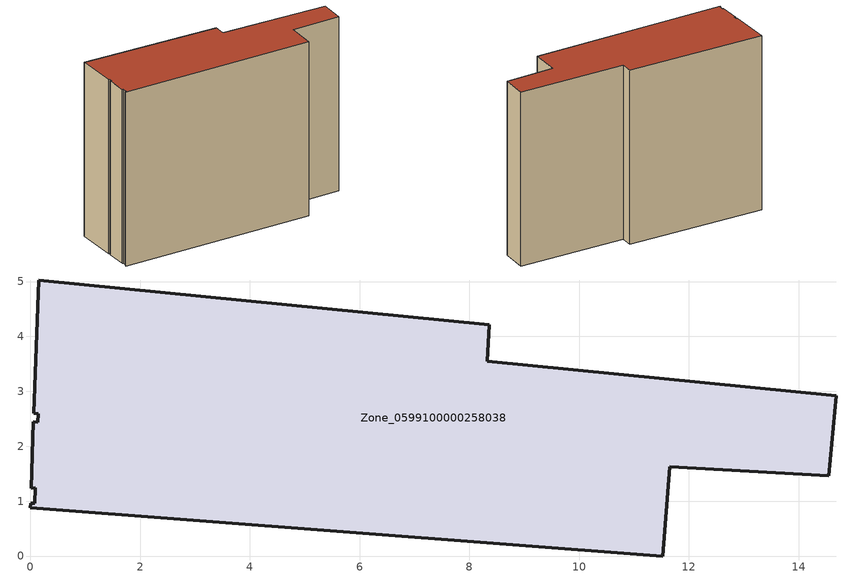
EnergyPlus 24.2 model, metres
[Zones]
Zone_0599100000258038
 floor ground (C_G): 8.32,3.55 14.68,2.92 14.55,1.46 11.65,1.63 11.52,0 0,0.88 0,0.96 0.08,0.96 0.09,1.24 0.01,1.24 0.06,2.44 0.13,2.44 0.14,2.59 0.06,2.6 0.15,5.03 8.36,4.21 z1.52
 wall outside (C_F): 11.52,0 11.65,1.63 14.55,1.46 14.68,2.92 8.32,3.55 8.36,4.21 0.15,5.03 0.06,2.6 0.14,2.59 0.13,2.44 0.06,2.44 0.01,1.24 0.09,1.24 0.08,0.96 0,0.96 0,0.88 11.52,0 z1.52:12.2
 roof outside (C_R): 14.68,2.92 8.32,3.55 8.36,4.21 0.15,5.03 0.06,2.6 0.14,2.59 0.13,2.44 0.06,2.44 0.01,1.24 0.09,1.24 0.08,0.96 0,0.96 0,0.88 11.52,0 11.65,1.63 14.55,1.46 z12.2
[BUILDING]
Pand.0599100000258038: North Axis=0; Terrain=City; Loads Convergence Tolerance Value=0.04; Temperature Convergence Tolerance Value=0.4; Solar Distribution=FullExterior; Maximum Number of Warmup Days=25; Minimum Number of Warmup Days=1
[Site:Location]
Rotterdam.The.Hague.AP_ZH_NLD Design_Conditions: Latitude=51.96; Longitude=4.45; Time Zone=1; Elevation=-4.5
[SITE:GROUNDTEMPERATURE:BUILDINGSURFACE]
18, 18, 18, 18, 18, 18, 18, 18, 18, 18, 18, 18
[MATERIAL] Thermal Absorptance=0.9; Solar Absorptance=0.7; Visible Absorptance=0.7
Name | Roughness | Thickness | Conductivity | Density | Specific Heat
G.TI.1946 | MediumSmooth | 0.15 | 1 | 540 | 1210
F.TI.1946 | Rough | 0.3 | 0.857143 | 1920 | 840
R.TI.1946 | MediumRough | 0.2 | 0.1 | 1500 | 1000
[CONSTRUCTION]
C_G: G.TI.1946
C_F: F.TI.1946
C_R: R.TI.1946
[ZONE]
Zone_0599100000258038: Type=1; Multiplier=1; Ceiling Height=Autocalculate; Volume=Autocalculate; Floor Area=autocalculate; Part of Total Floor Area=Yes
[ZONEINFILTRATION:DESIGNFLOWRATE]
Infil_Zone_0599100000258038: Zone or ZoneList or Space or SpaceList=Zone_0599100000258038; Schedule=AlwaysOn; Design Flow Rate Calculation Method=Flow/Area; Flow Rate per Floor Area=0.003; Constant Term Coefficient=1; Temperature Term Coefficient=0; Velocity Term Coefficient=0; Velocity Squared Term Coefficient=0
[HVACTEMPLATE:ZONE:IDEALLOADSAIRSYSTEM]
Zone_0599100000258038: Maximum Heating Supply Air Temperature=50; Minimum Cooling Supply Air Temperature=13; Maximum Heating Supply Air Humidity Ratio=0.0156; Minimum Cooling Supply Air Humidity Ratio=0.0077; Heating Limit=NoLimit; Cooling Limit=NoLimit; Dehumidification Control Type=ConstantSensibleHeatRatio; Cooling Sensible Heat Ratio=0.7; Dehumidification Setpoint=60; Humidification Control Type=None; Humidification Setpoint=30; Outdoor Air Method=None; Outdoor Air Flow Rate per Person=0.00944; Outdoor Air Flow Rate per Zone Floor Area=0; Outdoor Air Flow Rate per Zone=0; Demand Controlled Ventilation Type=None; Outdoor Air Economizer Type=NoEconomizer; Heat Recovery Type=None; Sensible Heat Recovery Effectiveness=0.7; Latent Heat Recovery Effectiveness=0.65
[ZONECONTROL:THERMOSTAT]
ThermostatControl_Zone_0599100000258038: Zone or ZoneList=Zone_0599100000258038; Control Type Schedule=DualSetpointControlType; Control 1=Thermostat_Zone_0599100000258038; Temperature Difference Between Cutout And Setpoint=0
[THERMOSTATSETPOINT:DUALSETPOINT]
Thermostat_Zone_0599100000258038: Heating Setpoint Temperature Schedule=HeatingSetpoint_Zone_0599100000258038; Cooling Setpoint Temperature Schedule=CoolingSetpoint_Zone_0599100000258038
[SCHEDULE:COMPACT]
HeatingSetpoint_Zone_0599100000258038: Through: 12/31, For: AllDays, Until: 24:00, 21
CoolingSetpoint_Zone_0599100000258038: Through: 12/31, For: AllDays, Until: 24:00, 24
DualSetpointControlType: Through: 12/31, For: AllDays, Until: 24:00, 4
AlwaysOn: Through: 12/31, For: AllDays, Until: 24:00, 1
